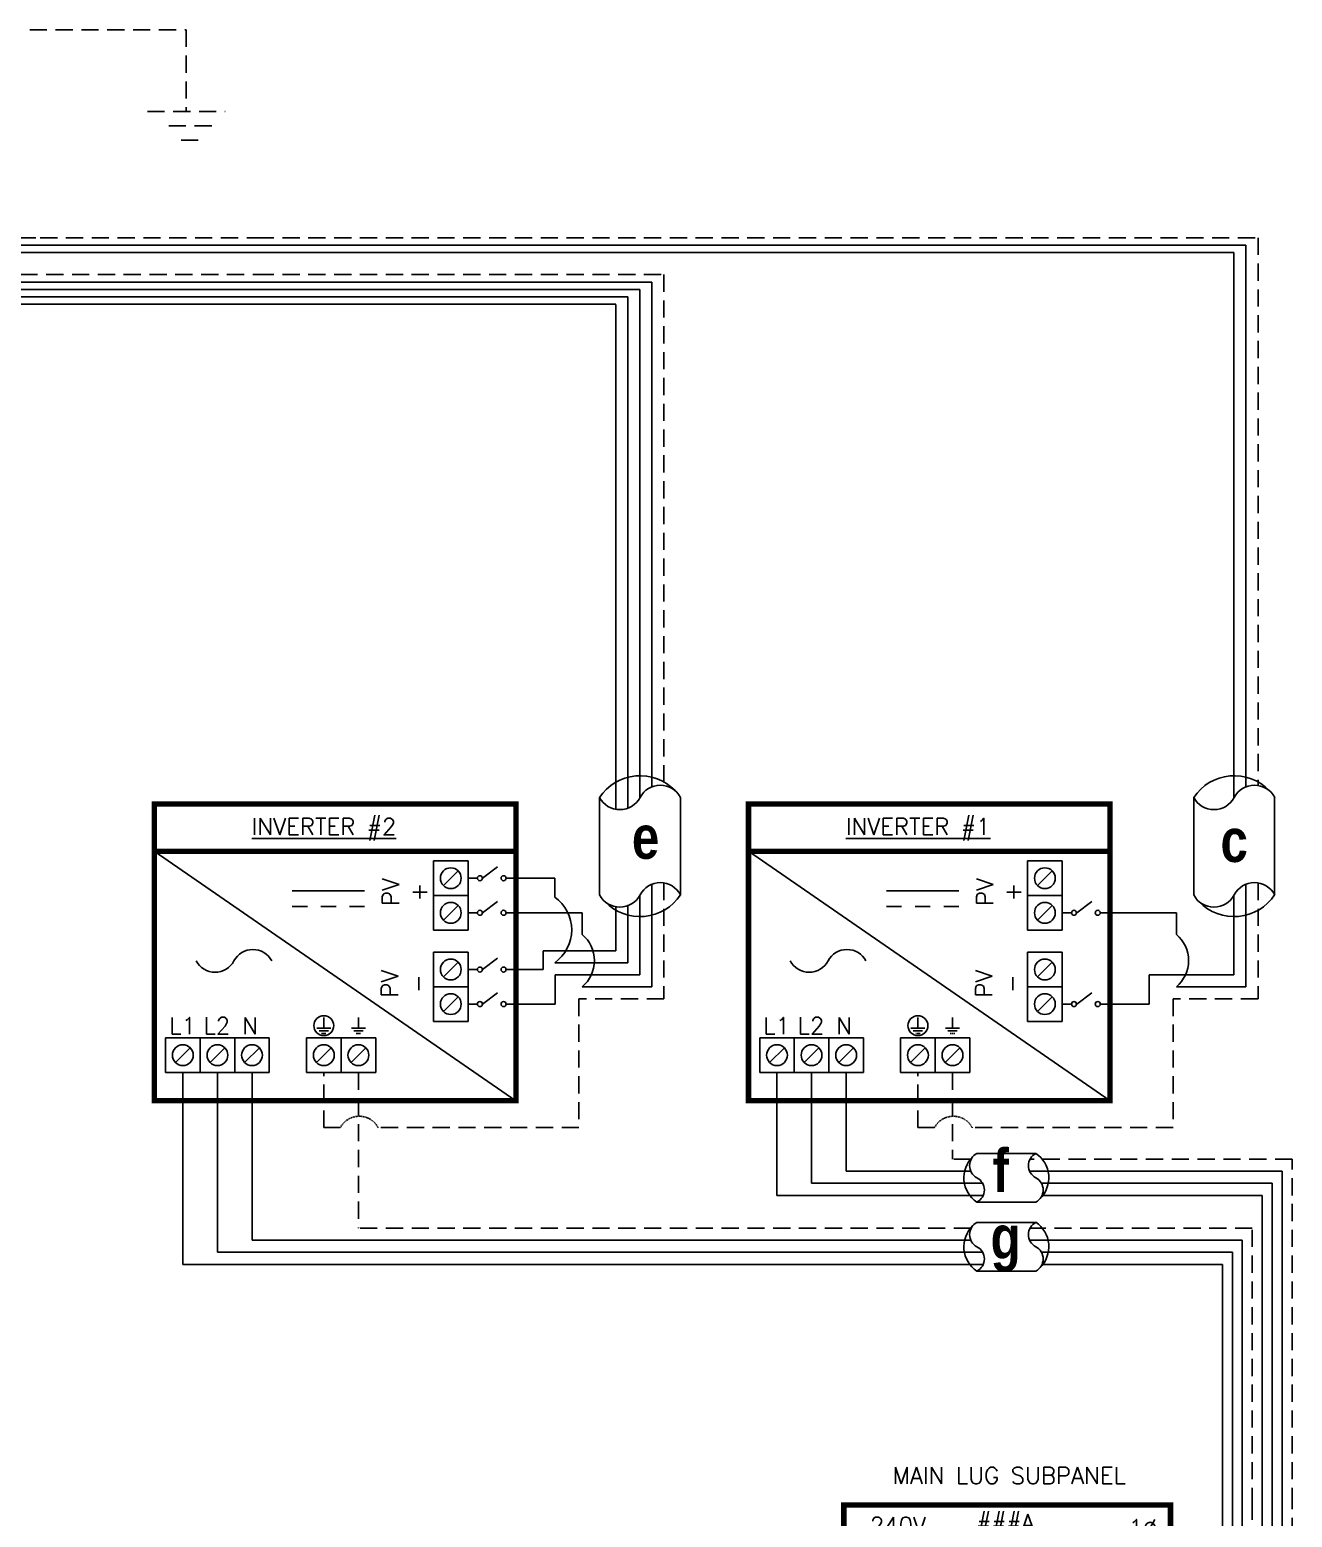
# Model space of a CAD drawing. Header units: feet. Extents: x 21514 to 22300, y 14552 to 15119.
# Drawn here: x 22025.3 to 22300.3, y 14789.4 to 15113.6 of the extents above; entities that cross this region are included whole.
import ezdxf

# ---------------------------------------------------------------- set-up
doc = ezdxf.new("R2010")
doc.units = ezdxf.units.FT
doc.header["$MEASUREMENT"] = 0
doc.linetypes.add('HIDDEN', pattern=[0.375, 0.25, -0.125])
for name, color, linetype in [('ONE LINE BLOCKS', 7, 'Continuous'), ('TABLES', 7, 'Continuous'), ('TEXT', 7, 'Continuous'), ('Z - TITLEBLOCK TXT', 7, 'Continuous')]:
    doc.layers.add(name, color=color, linetype=linetype)
doc.styles.add('ONE LINE TXT', font='techb___.ttf')
doc.styles.get("Standard").update_dxf_attribs({"font": 'simplex.shx'})

# ---------------------------------------------------------------- blocks, each defined once
blk = doc.blocks.new('*U17')
at = {"layer": 'ONE LINE BLOCKS', "linetype": 'Continuous'}
h = blk.add_hatch(color=1, dxfattribs=at)
h.dxf.hatch_style = 1
edge = h.paths.add_edge_path()
edge.add_arc((32.25, -12.65), 0.291, 0, 360)
h = blk.add_hatch(color=1, dxfattribs=at)
h.dxf.hatch_style = 1
edge = h.paths.add_edge_path()
edge.add_arc((38.92, -12.65), 0.291, 0, 360)
h = blk.add_hatch(color=1, dxfattribs=at)
h.dxf.hatch_style = 1
edge = h.paths.add_edge_path()
edge.add_arc((32.25, -16.02), 0.291, 0, 360)
h = blk.add_hatch(color=1, dxfattribs=at)
h.dxf.hatch_style = 1
edge = h.paths.add_edge_path()
edge.add_arc((38.92, -16.02), 0.291, 0, 360)
h = blk.add_hatch(color=1, dxfattribs=at)
h.dxf.hatch_style = 1
edge = h.paths.add_edge_path()
edge.add_arc((32.25, -27.21), 0.291, 0, 360)
h = blk.add_hatch(color=1, dxfattribs=at)
h.dxf.hatch_style = 1
edge = h.paths.add_edge_path()
edge.add_arc((38.92, -27.21), 0.291, 0, 360)
h = blk.add_hatch(color=1, dxfattribs=at)
h.dxf.hatch_style = 1
edge = h.paths.add_edge_path()
edge.add_arc((32.25, -30.59), 0.291, 0, 360)
h = blk.add_hatch(color=1, dxfattribs=at)
h.dxf.hatch_style = 1
edge = h.paths.add_edge_path()
edge.add_arc((38.92, -30.59), 0.291, 0, 360)
at = {"color": 7, "linetype": 'Continuous'}
for p, q in [((82.46, 0), (82.46, -12.65)), ((91.16, 0), (91.16, -27.21)), ((28.05, -12.65), (19.39, -12.65)), ((19.39, -12.65), (19.39, -27.21)), ((82.46, -12.65), (43.12, -12.65)), ((8.98, -27.21), (-6.7, -27.21)), ((-6.7, -27.21), (-6.7, -64.37)), ((28.05, -27.21), (17.22, -27.21)), ((91.16, -27.21), (43.12, -27.21)), ((-6.7, -64.37), (-20.02, -64.37))]:
    blk.add_line(p, q, dxfattribs=at)
at = {"color": 10, "linetype": 'Continuous'}
for p, q in [((84.64, 0), (84.64, -16.02)), ((93.34, 0), (93.34, -30.59)), ((13.1, -30.59), (13.1, -16.02)), ((15.27, -16.02), (13.1, -16.02)), ((23.51, -16.02), (28.05, -16.02)), ((84.64, -16.02), (43.12, -16.02)), ((13.1, -30.59), (-3.41, -30.59)), ((-3.41, -67.54), (-3.41, -30.59)), ((13.1, -30.59), (28.05, -30.59)), ((93.34, -30.59), (43.12, -30.59)), ((-3.41, -67.54), (-20.02, -67.54))]:
    blk.add_line(p, q, dxfattribs=at)
at = {"color": 253, "linetype": 'Continuous'}
for p, q in [((86.81, 0), (86.81, -25.72)), ((95.51, 0), (95.51, -45.61)), ((86.81, -34.27), (86.81, -41.26)), ((86.81, -41.26), (69.51, -41.26)), ((95.51, -45.61), (69.51, -45.61)), ((81.85, -63.01), (69.51, -63.01)), ((81.85, -69.04), (81.85, -63.01)), ((-6.7, -70.59), (-20.02, -70.59)), ((-6.7, -77.59), (-6.7, -70.59)), ((81.85, -77.59), (-6.7, -77.59))]:
    blk.add_line(p, q, dxfattribs=at)
at = {"color": 10, "linetype": 'Continuous'}
blk.add_arc((19.39, -18.18), 4.65, 27.6639, 152.3361, dxfattribs=at)
at = {"color": 7, "linetype": 'Continuous'}
blk.add_arc((13.1, -29.37), 4.65, 27.6639, 152.3361, dxfattribs=at)
at = {"color": 253, "linetype": 'Continuous'}
for centre in [(90.39, -29.99), (85.42, -73.31)]:
    blk.add_arc(centre, 5.58, 129.9215, 230.0785, dxfattribs=at)
at = {"layer": 'ONE LINE BLOCKS', "lineweight": 50}
blk.add_line((0, -8.7), (71.17, -8.7), dxfattribs=at)
at = {"layer": 'ONE LINE BLOCKS', "lineweight": 50, "const_width": 1.19}
blk.add_lwpolyline([(0, -67.37), (0, 0), (71.17, 0), (71.17, -67.37)], close=True, dxfattribs=at)
at = {"layer": 'TEXT', "color": 92, "linetype": 'HIDDEN', "ltscale": 15}
for p, q in [((88.99, -25.72), (88.99, 0)), ((97.69, -74.03), (97.69, 0)), ((88.99, -41.34), (88.99, -34.27)), ((88.99, -71.85), (88.99, -49.89)), ((6.27, -54.39), (37.56, -54.39)), ((37.56, -71.85), (37.56, -54.39)), ((6.27, -58.74), (35.36, -58.74)), ((35.36, -74.03), (35.36, -58.74)), ((14.11, -63.09), (6.27, -63.09)), ((14.11, -74.03), (14.11, -63.09)), ((-11.01, -74.03), (-20.02, -74.03)), ((14.11, -74.03), (-2.77, -74.03)), ((35.36, -74.03), (97.69, -74.03)), ((37.56, -71.85), (88.99, -71.85))]:
    blk.add_line(p, q, dxfattribs=at)
at = {"layer": 'TEXT', "color": 92, "linetype": 'HIDDEN', "flags": 128}
for points in [[(9.38, -39.11), (9.38, -42.61)], [(7.04, -42.61), (11.72, -42.61)], [(10.91, -43.48), (7.85, -43.48)], [(10.1, -44.35), (8.66, -44.35)]]:
    blk.add_lwpolyline(points, dxfattribs=at)
at = {"layer": 'TEXT', "color": 92, "linetype": 'Continuous', "ltscale": 4}
for centre in [(92.46, -29.99), (92.46, -45.61)]:
    blk.add_arc(centre, 5.51, 129.059, 230.941, dxfattribs=at)
at = {"layer": 'TEXT', "color": 92, "linetype": 'HIDDEN', "ltscale": 0.3}
blk.add_arc((-6.89, -76.19), 4.65, 27.6639, 152.3361, dxfattribs=at)
at = {"layer": 'Z - TITLEBLOCK TXT', "color": 1, "linetype": 'Continuous'}
for p, q in [((1.73, -65.68), (1.73, -38.74)), ((1.73, -38.74), (6.27, -38.74)), ((6.27, -38.74), (6.27, -65.68)), ((64.97, -65.61), (64.97, -38.67)), ((64.97, -38.67), (69.51, -38.67)), ((69.51, -38.67), (69.51, -65.61)), ((6.27, -65.68), (1.73, -65.68)), ((69.51, -65.61), (64.97, -65.61))]:
    blk.add_line(p, q, dxfattribs=at)
at = {"layer": 'Z - TITLEBLOCK TXT', "color": 4, "linetype": 'Continuous'}
for p, q in [((4.79, -40.55), (3.22, -42.12)), ((68.02, -40.48), (66.45, -42.05)), ((4.79, -44.9), (3.22, -46.47)), ((68.02, -44.83), (66.45, -46.4)), ((4.79, -49.25), (3.22, -50.82)), ((68.02, -49.18), (66.45, -50.75)), ((4.79, -53.6), (3.22, -55.17)), ((68.02, -53.53), (66.45, -55.1)), ((4.79, -57.95), (3.22, -59.52)), ((68.02, -57.88), (66.45, -59.45)), ((4.79, -62.3), (3.22, -63.87)), ((68.02, -62.23), (66.45, -63.8))]:
    blk.add_line(p, q, dxfattribs=at)
at = {"layer": 'Z - TITLEBLOCK TXT', "color": 1, "linetype": 'Continuous', "flags": 128}
for points in [[(28.05, -12.65), (32.25, -12.65)], [(28.05, -12.65), (32.25, -12.65)], [(38.92, -12.65), (43.12, -12.65)], [(28.05, -16.02), (32.25, -16.02)], [(28.05, -16.02), (32.25, -16.02)], [(38.92, -16.02), (43.12, -16.02)], [(28.05, -27.21), (32.25, -27.21)], [(28.05, -27.21), (32.25, -27.21)], [(38.92, -27.21), (43.12, -27.21)], [(28.05, -30.59), (32.25, -30.59)], [(28.05, -30.59), (32.25, -30.59)], [(38.92, -30.59), (43.12, -30.59)]]:
    blk.add_lwpolyline(points, dxfattribs=at)
at = {"layer": 'Z - TITLEBLOCK TXT', "color": 1, "linetype": 'Continuous'}
for centre in [(32.25, -12.65), (38.92, -12.65), (32.25, -16.02), (38.92, -16.02), (32.25, -27.21), (38.92, -27.21), (32.25, -30.59), (38.92, -30.59)]:
    blk.add_circle(centre, 0.291, dxfattribs=at)
at = {"layer": 'Z - TITLEBLOCK TXT', "color": 4, "linetype": 'Continuous'}
for centre in [(4, -41.33), (67.24, -41.26), (4, -45.69), (67.24, -45.61), (4, -50.04), (67.24, -49.96), (4, -54.39), (67.24, -54.31), (4, -58.74), (67.24, -58.66), (4, -63.09), (67.24, -63.01)]:
    blk.add_circle(centre, 1.11, dxfattribs=at)
at = {"layer": 'Z - TITLEBLOCK TXT', "color": 1, "linetype": 'Continuous'}
for centre in [(35.58, -13.84), (35.58, -17.22), (35.58, -28.4), (35.58, -31.78)]:
    blk.add_arc(centre, 3.93, 40.3392, 139.6608, dxfattribs=at)
at = {"layer": 'TABLES', "color": 1, "linetype": 'Continuous'}
for p in [(27.55, -21.26), (27.55, -35.82)]:
    blk.add_text('2p##A', height=3.658, dxfattribs=at).set_placement(p)
at = {"layer": 'TABLES', "color": 4, "linetype": 'Continuous'}
blk.add_text('ISOLATED NEUTRAL', height=1.8743, rotation=90, dxfattribs=at).set_placement((64.31, -65.25))
at = {"layer": 'TEXT', "color": 1, "attachment_point": 5}
for s, width, gutter_width, insert, char_height in [('MAIN LUG SUBPANEL ', 62.3984, 7.17, (36.04, 6.43), 3.6576), ('240V', 0.1481, 0.75, (11.79, -4.45), 3.658), ('###A', 0.1481, 0.75, (35.17, -4.45), 3.658), ('1∅', 0.1481, 0.75, (65.15, -4.96), 3.658)]:
    blk.add_mtext_dynamic_manual_height_columns(s, width=width, gutter_width=gutter_width, heights=[0], dxfattribs=dict(at, insert=insert, char_height=char_height))

msp = doc.modelspace()

# ---------------------------------------------------------------- linework, layer by layer
at = {"color": 7, "linetype": 'Continuous'}
for p, q in [((22005.11, 15066.63), (22027.35, 15066.63)), ((22027.35, 15066.63), (22074.75, 15066.63)), ((22074.75, 15066.63), (22290.27, 15066.63)), ((22290.27, 15066.63), (22290.27, 14948.59)), ((22074.75, 15058.59), (22160.84, 15058.59)), ((22160.84, 15058.59), (22160.84, 14948.59)), ((22155.59, 15055.38), (22155.59, 14943.92)), ((22149.45, 14946.28), (22149.45, 14925.03)), ((22167.08, 14925.03), (22167.08, 14946.28)), ((22278.89, 14946.28), (22278.89, 14925.03)), ((22296.51, 14925.03), (22296.51, 14946.28)), ((22139.71, 14928.67), (22129.08, 14928.67)), ((22139.71, 14924.56), (22139.71, 14928.67)), ((22160.84, 14927.35), (22160.84, 14905.01)), ((22290.27, 14927.35), (22290.27, 14905.01)), ((22145.67, 14921.13), (22129.08, 14921.13)), ((22145.67, 14916.41), (22145.67, 14921.13)), ((22155.59, 14922.68), (22155.59, 14910.26)), ((22275.1, 14921.13), (22258.51, 14921.13)), ((22275.1, 14916.41), (22275.1, 14921.13)), ((22155.59, 14910.26), (22139.71, 14910.26)), ((22160.84, 14905.01), (22145.67, 14905.01)), ((22290.27, 14905.01), (22275.1, 14905.01)), ((22058.66, 14886.34), (22058.66, 14844.52)), ((22188.1, 14886.34), (22188.1, 14859.55)), ((22244.47, 14868.71), (22231.66, 14868.71)), ((22188.1, 14859.55), (22233.02, 14859.55)), ((22245.84, 14859.55), (22293.82, 14859.55)), ((22293.82, 14859.55), (22293.82, 14792.06)), ((22231.66, 14858.07), (22244.47, 14858.07)), ((22244.47, 14853.68), (22231.66, 14853.68)), ((22058.66, 14844.52), (22233.02, 14844.52)), ((22231.66, 14843.05), (22244.47, 14843.05)), ((22245.84, 14844.52), (22285.12, 14844.52)), ((22285.12, 14844.52), (22285.12, 14792.06))]:
    msp.add_line(p, q, dxfattribs=at)
at = {"color": 253, "linetype": 'Continuous'}
for p, q in [((22005.11, 15065.02), (22026.5, 15065.02)), ((22026.5, 15065.02), (22074.75, 15065.02)), ((22074.75, 15065.02), (22287.64, 15065.02)), ((22287.64, 15065.02), (22287.64, 14946.18)), ((22022.24, 15056.98), (22074.75, 15056.98)), ((22074.75, 15056.98), (22158.21, 15056.98)), ((22158.21, 15056.98), (22158.21, 14946.18)), ((22021.88, 15053.77), (22152.97, 15053.77)), ((22152.97, 15053.68), (22152.97, 14943.69)), ((22158.21, 14924.93), (22158.21, 14907.63)), ((22287.64, 14924.93), (22287.64, 14907.63)), ((22152.97, 14922.45), (22152.97, 14912.88)), ((22152.97, 14912.88), (22137.13, 14912.88)), ((22137.13, 14912.88), (22137.13, 14908.77)), ((22137.13, 14908.77), (22129.08, 14908.77)), ((22158.21, 14907.63), (22139.75, 14907.63)), ((22139.75, 14907.63), (22139.75, 14901.24)), ((22287.64, 14907.63), (22269.19, 14907.63)), ((22269.19, 14907.63), (22269.19, 14901.24)), ((22139.75, 14901.24), (22129.08, 14901.24)), ((22269.19, 14901.24), (22258.51, 14901.24)), ((22073.73, 14886.34), (22073.73, 14849.78)), ((22203.17, 14886.34), (22203.17, 14864.81)), ((22203.17, 14864.81), (22230.32, 14864.81)), ((22243.13, 14864.81), (22298.17, 14864.81)), ((22298.17, 14792.06), (22298.17, 14864.81)), ((22073.73, 14849.78), (22230.32, 14849.78)), ((22243.13, 14849.78), (22289.47, 14849.78)), ((22289.47, 14849.78), (22289.47, 14792.06))]:
    msp.add_line(p, q, dxfattribs=at)
for p, q in [((22022.45, 15058.59), (22074.75, 15058.59)), ((22019.29, 15055.37), (22155.59, 15055.38))]:
    msp.add_line(p, q)
at = {"color": 10, "linetype": 'Continuous'}
for p, q in [((22066.2, 14886.34), (22066.2, 14847.15)), ((22195.63, 14886.34), (22195.63, 14862.18)), ((22195.63, 14862.18), (22232.9, 14862.18)), ((22245.71, 14862.18), (22296, 14862.18)), ((22296, 14862.18), (22296, 14792.06)), ((22066.2, 14847.15), (22232.9, 14847.15)), ((22245.71, 14847.15), (22287.3, 14847.15)), ((22287.3, 14847.15), (22287.3, 14792.06))]:
    msp.add_line(p, q, dxfattribs=at)
at = {"color": 7, "linetype": 'Continuous'}
for centre, radius, start, end in [((22158.27, 14940.43), 10.58, 43.9732, 146.4265), ((22287.7, 14940.43), 10.58, 43.9732, 146.4265), ((22158.27, 14930.88), 10.58, 223.9732, 326.4265), ((22287.7, 14930.88), 10.58, 223.9732, 326.4265), ((22235.19, 14863.39), 6.38, 133.9732, 236.4265), ((22240.94, 14863.39), 6.38, 313.9732, 56.4265), ((22235.19, 14848.37), 6.38, 133.9732, 236.4265), ((22240.94, 14848.37), 6.38, 313.9732, 56.4265)]:
    msp.add_arc(centre, radius, start, end, dxfattribs=at)
at = {"layer": 'ONE LINE BLOCKS', "lineweight": 50, "const_width": 1.19}
for points in [[(22052.45, 14880.18), (22052.45, 14944.83), (22131.22, 14944.83), (22131.22, 14880.18)], [(22052.45, 14934.55), (22052.45, 14944.83), (22131.22, 14944.83), (22131.22, 14934.55)], [(22181.88, 14880.18), (22181.88, 14944.83), (22260.65, 14944.83), (22260.65, 14880.18)], [(22181.88, 14934.55), (22181.88, 14944.83), (22260.65, 14944.83), (22260.65, 14934.55)]]:
    msp.add_lwpolyline(points, close=True, dxfattribs=at)
at = {"layer": 'TEXT', "color": 92, "linetype": 'HIDDEN', "ltscale": 15}
for p, q in [((22025.31, 15113.57), (22059.42, 15113.57)), ((22059.42, 15113.57), (22059.42, 15095.78)), ((22017.29, 15068.24), (22027.57, 15068.24)), ((22027.57, 15068.24), (22074.75, 15068.24)), ((22074.75, 15068.24), (22292.89, 15068.24)), ((22292.89, 15068.24), (22292.89, 14948.88)), ((22023.27, 15060.2), (22074.75, 15060.2)), ((22074.75, 15060.2), (22163.46, 15060.2)), ((22163.46, 15060.2), (22163.46, 14948.88)), ((22163.46, 14927.64), (22163.46, 14902.39)), ((22292.89, 14927.64), (22292.89, 14902.39)), ((22163.46, 14902.39), (22144.95, 14902.39)), ((22144.95, 14902.39), (22144.95, 14874.31)), ((22292.89, 14902.39), (22274.38, 14902.39)), ((22274.38, 14902.39), (22274.38, 14874.31)), ((22089.37, 14874.31), (22089.37, 14886.34)), ((22096.91, 14886.34), (22096.91, 14852.41)), ((22218.8, 14874.31), (22218.8, 14886.34)), ((22226.34, 14886.34), (22226.34, 14867.44)), ((22089.37, 14874.31), (22092.97, 14874.31)), ((22144.95, 14874.31), (22101.21, 14874.31)), ((22218.8, 14874.31), (22222.4, 14874.31)), ((22274.38, 14874.31), (22230.64, 14874.31)), ((22230.39, 14867.44), (22226.34, 14867.44)), ((22300.35, 14867.44), (22243.21, 14867.44)), ((22300.35, 14792.06), (22300.35, 14867.44)), ((22230.39, 14852.41), (22096.91, 14852.41)), ((22291.65, 14852.41), (22243.21, 14852.41)), ((22291.65, 14792.06), (22291.65, 14852.41))]:
    msp.add_line(p, q, dxfattribs=at)
at = {"layer": 'TEXT', "color": 92, "linetype": 'HIDDEN', "ltscale": 15, "flags": 128}
for points in [[(22050.94, 15095.78), (22067.9, 15095.78)], [(22064.96, 15092.63), (22053.88, 15092.63)], [(22062.03, 15089.49), (22056.82, 15089.49)]]:
    msp.add_lwpolyline(points, dxfattribs=at)
at = {"layer": 'TEXT', "color": 92, "linetype": 'Continuous', "flags": 128}
for points in [[(22089.37, 14898.29), (22089.37, 14895.99)], [(22096.91, 14898.29), (22096.9, 14895.99)], [(22218.8, 14898.29), (22218.8, 14895.99)], [(22226.34, 14898.29), (22226.34, 14895.99)], [(22087.83, 14895.99), (22090.91, 14895.99)], [(22090.37, 14895.42), (22088.37, 14895.42)], [(22089.84, 14894.85), (22088.9, 14894.85)], [(22095.37, 14895.99), (22098.44, 14895.99)], [(22097.91, 14895.42), (22095.9, 14895.42)], [(22097.38, 14894.85), (22096.43, 14894.85)], [(22217.27, 14895.99), (22220.34, 14895.99)], [(22219.81, 14895.42), (22217.8, 14895.42)], [(22224.8, 14895.99), (22227.87, 14895.99)], [(22227.34, 14895.42), (22225.33, 14895.42)]]:
    msp.add_lwpolyline(points, dxfattribs=at)
at = {"layer": 'TEXT', "color": 92, "linetype": 'HIDDEN', "flags": 128}
for points in [[(22219.27, 14894.85), (22218.33, 14894.85)], [(22226.81, 14894.85), (22225.86, 14894.85)]]:
    msp.add_lwpolyline(points, dxfattribs=at)
at = {"layer": 'TEXT', "color": 92, "linetype": 'Continuous'}
for centre in [(22089.37, 14896.54), (22218.8, 14896.54)]:
    msp.add_circle(centre, 2.17, dxfattribs=at)
at = {"layer": 'TEXT', "color": 92, "linetype": 'HIDDEN', "ltscale": 0.3}
for centre in [(22097.09, 14872.15), (22226.52, 14872.15)]:
    msp.add_arc(centre, 4.65, 27.6639, 152.3361, dxfattribs=at)
at = {"layer": 'Z - TITLEBLOCK TXT', "color": 7, "linetype": 'Continuous'}
for p, q in [((22131.22, 14880.18), (22052.45, 14934.55)), ((22260.65, 14880.18), (22181.88, 14934.55)), ((22098.27, 14925.94), (22082.5, 14925.94)), ((22227.7, 14925.94), (22211.94, 14925.94)), ((22085.8, 14922.53), (22082.5, 14922.53)), ((22092.03, 14922.53), (22088.74, 14922.53)), ((22098.27, 14922.53), (22094.98, 14922.53)), ((22215.23, 14922.53), (22211.94, 14922.53)), ((22221.47, 14922.53), (22218.17, 14922.53)), ((22227.7, 14922.53), (22224.41, 14922.53))]:
    msp.add_line(p, q, dxfattribs=at)
at = {"layer": 'Z - TITLEBLOCK TXT', "color": 1, "linetype": 'Continuous'}
for p, q in [((22113.26, 14917.36), (22113.26, 14932.43)), ((22113.26, 14932.43), (22120.8, 14932.43)), ((22113.26, 14917.36), (22113.26, 14932.43)), ((22120.8, 14932.43), (22120.8, 14917.36)), ((22120.8, 14932.43), (22120.8, 14924.9)), ((22127.23, 14931.13), (22123.96, 14928.69)), ((22242.7, 14917.36), (22242.7, 14932.43)), ((22242.7, 14932.43), (22250.23, 14932.43)), ((22242.7, 14917.36), (22242.7, 14932.43)), ((22250.23, 14932.43), (22250.23, 14917.36)), ((22250.23, 14932.43), (22250.23, 14924.9)), ((22120.8, 14928.67), (22122.84, 14928.67)), ((22120.8, 14924.9), (22113.26, 14924.9)), ((22250.23, 14924.9), (22242.7, 14924.9)), ((22120.8, 14921.13), (22122.84, 14921.13)), ((22127.23, 14923.59), (22123.96, 14921.15)), ((22250.23, 14921.13), (22252.27, 14921.13)), ((22256.66, 14923.59), (22253.39, 14921.15)), ((22120.8, 14917.36), (22113.26, 14917.36)), ((22250.23, 14917.36), (22242.7, 14917.36)), ((22113.26, 14897.47), (22113.26, 14912.54)), ((22113.26, 14912.54), (22120.8, 14912.54)), ((22120.8, 14912.54), (22120.8, 14905)), ((22127.23, 14911.23), (22123.96, 14908.79)), ((22242.7, 14897.47), (22242.7, 14912.54)), ((22242.7, 14912.54), (22250.23, 14912.54)), ((22250.23, 14912.54), (22250.23, 14905)), ((22120.8, 14908.77), (22122.84, 14908.77)), ((22120.8, 14905), (22113.26, 14905)), ((22120.8, 14905), (22120.8, 14897.47)), ((22250.23, 14905), (22242.7, 14905)), ((22250.23, 14905), (22250.23, 14897.47)), ((22127.23, 14903.7), (22123.96, 14901.25)), ((22256.66, 14903.7), (22253.39, 14901.25)), ((22120.8, 14901.24), (22122.84, 14901.24)), ((22250.23, 14901.24), (22252.27, 14901.24)), ((22120.8, 14897.47), (22113.26, 14897.47)), ((22250.23, 14897.47), (22242.7, 14897.47)), ((22054.9, 14893.88), (22069.97, 14893.88)), ((22054.9, 14886.34), (22054.9, 14893.88)), ((22054.9, 14893.88), (22062.43, 14893.88)), ((22062.43, 14893.88), (22062.43, 14886.34)), ((22069.97, 14893.88), (22069.97, 14886.34)), ((22069.97, 14893.88), (22077.5, 14893.88)), ((22077.5, 14893.88), (22077.5, 14886.34)), ((22085.6, 14893.88), (22100.67, 14893.88)), ((22085.6, 14886.34), (22085.6, 14893.88)), ((22085.6, 14893.88), (22093.14, 14893.88)), ((22093.14, 14893.88), (22093.14, 14886.34)), ((22100.67, 14893.88), (22100.67, 14886.34)), ((22184.33, 14893.88), (22199.4, 14893.88)), ((22184.33, 14886.34), (22184.33, 14893.88)), ((22184.33, 14893.88), (22191.86, 14893.88)), ((22191.86, 14893.88), (22191.86, 14886.34)), ((22199.4, 14893.88), (22199.4, 14886.34)), ((22199.4, 14893.88), (22206.93, 14893.88)), ((22206.93, 14893.88), (22206.93, 14886.34)), ((22215.04, 14893.88), (22230.1, 14893.88)), ((22215.04, 14886.34), (22215.04, 14893.88)), ((22215.04, 14893.88), (22222.57, 14893.88)), ((22222.57, 14893.88), (22222.57, 14886.34)), ((22230.1, 14893.88), (22230.1, 14886.34)), ((22069.97, 14886.34), (22054.9, 14886.34)), ((22069.97, 14886.34), (22077.5, 14886.34)), ((22100.67, 14886.34), (22085.6, 14886.34)), ((22199.4, 14886.34), (22184.33, 14886.34)), ((22199.4, 14886.34), (22206.93, 14886.34)), ((22230.1, 14886.34), (22215.04, 14886.34))]:
    msp.add_line(p, q, dxfattribs=at)
at = {"layer": 'Z - TITLEBLOCK TXT', "color": 4, "linetype": 'Continuous'}
for p, q in [((22118.64, 14930.27), (22115.42, 14927.06)), ((22248.07, 14930.27), (22244.86, 14927.06)), ((22118.64, 14922.74), (22115.42, 14919.53)), ((22248.07, 14922.74), (22244.86, 14919.53)), ((22118.64, 14910.38), (22115.42, 14907.16)), ((22248.07, 14910.38), (22244.86, 14907.16)), ((22118.64, 14902.84), (22115.42, 14899.63)), ((22248.07, 14902.84), (22244.86, 14899.63)), ((22060.27, 14891.72), (22057.06, 14888.5)), ((22067.81, 14891.72), (22064.59, 14888.5)), ((22075.34, 14891.72), (22072.13, 14888.5)), ((22090.98, 14891.72), (22087.76, 14888.5)), ((22098.51, 14891.72), (22095.3, 14888.5)), ((22189.7, 14891.72), (22186.49, 14888.5)), ((22197.24, 14891.72), (22194.02, 14888.5)), ((22204.77, 14891.72), (22201.56, 14888.5)), ((22220.41, 14891.72), (22217.2, 14888.5)), ((22227.94, 14891.72), (22224.73, 14888.5))]:
    msp.add_line(p, q, dxfattribs=at)
for centre in [(22117.03, 14928.67), (22246.46, 14928.67), (22117.03, 14921.13), (22246.46, 14921.13), (22117.03, 14908.77), (22246.46, 14908.77), (22117.03, 14901.24), (22246.46, 14901.24), (22058.66, 14890.11), (22066.2, 14890.11), (22073.73, 14890.11), (22089.37, 14890.11), (22096.91, 14890.11), (22188.1, 14890.11), (22195.63, 14890.11), (22203.17, 14890.11), (22218.8, 14890.11), (22226.34, 14890.11)]:
    msp.add_circle(centre, 2.27, dxfattribs=at)
at = {"layer": 'Z - TITLEBLOCK TXT', "color": 1, "linetype": 'Continuous'}
for centre in [(22123.38, 14928.67), (22128.54, 14928.67), (22123.38, 14921.13), (22128.54, 14921.13), (22252.81, 14921.13), (22257.97, 14921.13), (22123.38, 14908.77), (22128.54, 14908.77), (22123.38, 14901.24), (22128.54, 14901.24), (22252.81, 14901.24), (22257.97, 14901.24)]:
    msp.add_circle(centre, 0.541, dxfattribs=at)
at = {"layer": 'Z - TITLEBLOCK TXT', "linetype": 'Continuous'}
for centre, radius, start, end in [((22162.68, 14943.97), 4.98, 27.6639, 152.3361), ((22292.11, 14943.97), 4.98, 27.6639, 152.3361), ((22153.86, 14948.59), 4.98, 207.6639, 332.3361), ((22283.29, 14948.59), 4.98, 207.6639, 332.3361), ((22162.68, 14922.72), 4.98, 27.6639, 152.3361), ((22292.11, 14922.72), 4.98, 27.6639, 152.3361), ((22134.58, 14917.41), 8.8, 305.6505, 54.3495), ((22153.86, 14927.34), 4.98, 207.6639, 332.3361), ((22283.29, 14927.34), 4.98, 207.6639, 332.3361), ((22140.89, 14910.71), 7.43, 309.9338, 50.0662), ((22270.33, 14910.71), 7.43, 309.9338, 50.0662), ((22073.92, 14908.49), 4.65, 27.6639, 152.3361), ((22203.35, 14908.49), 4.65, 27.6639, 152.3361), ((22065.68, 14912.81), 4.65, 207.6639, 332.3361), ((22195.11, 14912.81), 4.65, 207.6639, 332.3361), ((22233.05, 14866.05), 3, 117.6639, 242.3361), ((22245.87, 14866.05), 3, 117.6639, 242.3361), ((22230.27, 14860.73), 3, 297.6639, 62.3361), ((22243.08, 14860.73), 3, 297.6639, 62.3361), ((22233.05, 14851.02), 3, 117.6639, 242.3361), ((22245.87, 14851.02), 3, 117.6639, 242.3361), ((22230.27, 14845.71), 3, 297.6639, 62.3361), ((22243.08, 14845.71), 3, 297.6639, 62.3361)]:
    msp.add_arc(centre, radius, start, end, dxfattribs=at)

# ---------------------------------------------------------------- block references
msp.add_blockref('*U17', (22202.66, 14792.06))

# ---------------------------------------------------------------- texts
at = {"layer": 'TABLES', "color": 1, "linetype": 'Continuous'}
for s, p in [('%%UINVERTER #2', (22073.66, 14938.09)), ('%%UINVERTER #1', (22203.09, 14938.09))]:
    msp.add_text(s, height=3.6576, dxfattribs=at).set_placement(p)
at = {"layer": 'TEXT', "color": 1, "char_height": 3.658, "attachment_point": 5, "rotation": 90}
for s, width, insert in [('PV +', 2.8378, (22106.99, 14925.65)), ('PV +', 2.8378, (22236.42, 14925.65)), ('PV -', 2.8013, (22106.76, 14905.67)), ('PV -', 2.8013, (22236.19, 14905.67))]:
    msp.add_mtext_dynamic_manual_height_columns(s, width=width, gutter_width=0.75, heights=[0], dxfattribs=dict(at, insert=insert))
at = {"layer": 'TEXT', "color": 1, "attachment_point": 5}
for s, insert, char_height in [('L1', (22058.61, 14896.52), 3.658), ('L2', (22066.07, 14896.55), 3.658), ('N', (22073.32, 14896.49), 3.66), ('L1', (22188.04, 14896.52), 3.658), ('L2', (22195.5, 14896.55), 3.658), ('N', (22202.75, 14896.49), 3.66)]:
    msp.add_mtext_dynamic_manual_height_columns(s, width=0.1481, gutter_width=0.75, heights=[0], dxfattribs=dict(at, insert=insert, char_height=char_height))
at = {"layer": 'Z - TITLEBLOCK TXT', "color": 1, "linetype": 'Continuous', "char_height": 9.3833, "attachment_point": 1, "style": 'ONE LINE TXT'}
for s, insert in [('{\\W1;\\C256;e}', (22156.48, 14942.29)), ('{\\W1;\\C256;c}', (22284.71, 14941.6)), ('{\\W1;\\C256;f}', (22235.08, 14869.7)), ('{\\W1;\\C256;g}', (22234.62, 14855.12))]:
    msp.add_mtext_dynamic_manual_height_columns(s, width=0.1385, gutter_width=2.13, heights=[0], dxfattribs=dict(at, insert=insert))

doc.saveas('drawing.dxf')
